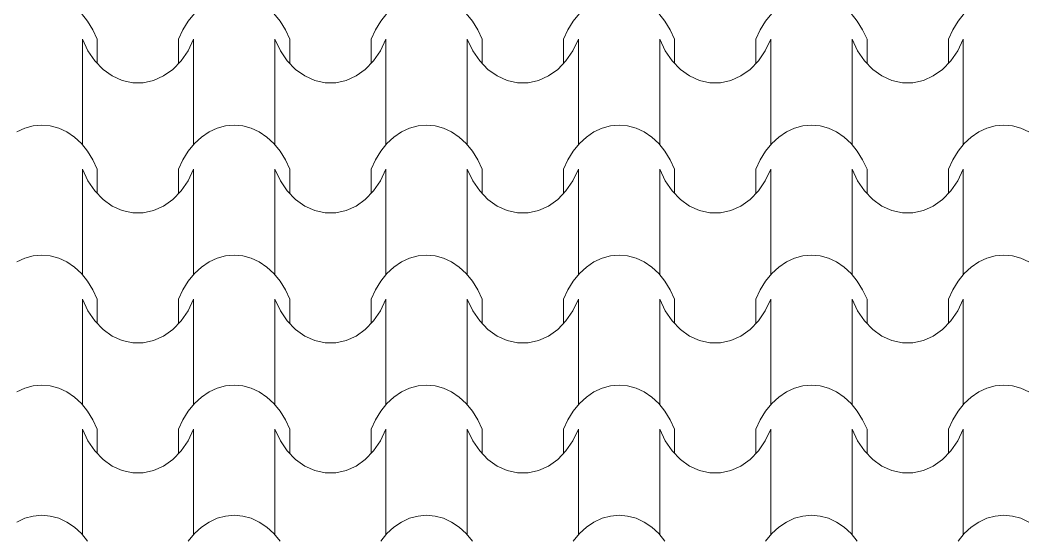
# Model space of a CAD drawing. Header units: millimetres. Extents: x 42452 to 2852333, y -419346 to 834876.
# Drawn here: x 2636714 to 2640242, y 649887 to 651705 of the extents above; entities that cross this region are included whole.
import ezdxf

# ---------------------------------------------------------------- set-up
doc = ezdxf.new("R2010")
doc.units = ezdxf.units.MM
doc.layers.add('M-2 keramitin shtrixi_Ном._пера__21_Pen_No__1', color=7, linetype='Continuous', lineweight=15)
doc.layers.add('memar', color=7, linetype='Continuous', lineweight=25)

# ---------------------------------------------------------------- blocks, each defined once
blk = doc.blocks.new('*X17')
at = {"layer": 'M-2 keramitin shtrixi_Ном._пера__21_Pen_No__1', "color": 7, "linetype": 'Continuous', "lineweight": 15}
for p, q in [((-249409.8, -1358982.3), (-249388, -1359009)), ((-249034.4, -1359009), (-249012.6, -1358982.3)), ((-248734.3, -1358982.3), (-248712.4, -1359009)), ((-248358.9, -1359009), (-248337, -1358982.3)), ((-248058.7, -1358982.3), (-248036.9, -1359009)), ((-247683.3, -1359009), (-247661.5, -1358982.3)), ((-247383.1, -1358982.3), (-247361.3, -1359009)), ((-247007.7, -1359009), (-246985.9, -1358982.3)), ((-246707.6, -1358982.3), (-246685.8, -1359009)), ((-246332.2, -1359009), (-246310.4, -1358982.3)), ((-249388, -1359009), (-249369.3, -1359039.2)), ((-249053.2, -1359039.2), (-249034.4, -1359009)), ((-248712.4, -1359009), (-248693.7, -1359039.2)), ((-248377.6, -1359039.2), (-248358.9, -1359009)), ((-248036.9, -1359009), (-248018.1, -1359039.2)), ((-247702, -1359039.2), (-247683.3, -1359009)), ((-247361.3, -1359009), (-247342.6, -1359039.2)), ((-247026.5, -1359039.2), (-247007.7, -1359009)), ((-246685.8, -1359009), (-246667, -1359039.2)), ((-246350.9, -1359039.2), (-246332.2, -1359009)), ((-249369.3, -1359039.2), (-249354, -1359072.4)), ((-249068.4, -1359072.4), (-249053.2, -1359039.2)), ((-248693.7, -1359039.2), (-248678.4, -1359072.4)), ((-248392.9, -1359072.4), (-248377.6, -1359039.2)), ((-248018.1, -1359039.2), (-248002.8, -1359072.4)), ((-247717.3, -1359072.4), (-247702, -1359039.2)), ((-247342.6, -1359039.2), (-247327.3, -1359072.4)), ((-247041.8, -1359072.4), (-247026.5, -1359039.2)), ((-246667, -1359039.2), (-246651.7, -1359072.4)), ((-246366.2, -1359072.4), (-246350.9, -1359039.2)), ((-249406.2, -1359257.5), (-249406.2, -1359072.4)), ((-249386.9, -1359113), (-249406.2, -1359072.4)), ((-249354, -1359157.5), (-249354, -1359072.4)), ((-249068.4, -1359157.5), (-249068.4, -1359072.4)), ((-249016.2, -1359072.4), (-249035.5, -1359113)), ((-249016.2, -1359257.5), (-249016.2, -1359072.4)), ((-248730.7, -1359257.5), (-248730.7, -1359072.4)), ((-248711.3, -1359113), (-248730.7, -1359072.4)), ((-248678.4, -1359157.5), (-248678.4, -1359072.4)), ((-248392.9, -1359157.5), (-248392.9, -1359072.4)), ((-248340.6, -1359072.4), (-248359.9, -1359113)), ((-248340.6, -1359257.5), (-248340.6, -1359072.4)), ((-248055.1, -1359257.5), (-248055.1, -1359072.4)), ((-248035.8, -1359113), (-248055.1, -1359072.4)), ((-248002.8, -1359157.5), (-248002.8, -1359072.4)), ((-247717.3, -1359157.5), (-247717.3, -1359072.4)), ((-247665.1, -1359072.4), (-247684.4, -1359113)), ((-247665.1, -1359257.5), (-247665.1, -1359072.4)), ((-247379.5, -1359257.5), (-247379.5, -1359072.4)), ((-247360.2, -1359113), (-247379.5, -1359072.4)), ((-247327.3, -1359157.5), (-247327.3, -1359072.4)), ((-247041.8, -1359157.5), (-247041.8, -1359072.4)), ((-246989.5, -1359072.4), (-247008.8, -1359113)), ((-246989.5, -1359257.5), (-246989.5, -1359072.4)), ((-246704, -1359257.5), (-246704, -1359072.4)), ((-246684.7, -1359113), (-246704, -1359072.4)), ((-246651.7, -1359157.5), (-246651.7, -1359072.4)), ((-246366.2, -1359157.5), (-246366.2, -1359072.4)), ((-246313.9, -1359072.4), (-246333.3, -1359113)), ((-246313.9, -1359257.5), (-246313.9, -1359072.4)), ((-249362.5, -1359148.7), (-249386.9, -1359113)), ((-249035.5, -1359113), (-249059.9, -1359148.7)), ((-248686.9, -1359148.7), (-248711.3, -1359113)), ((-248359.9, -1359113), (-248384.4, -1359148.7)), ((-248011.4, -1359148.7), (-248035.8, -1359113)), ((-247684.4, -1359113), (-247708.8, -1359148.7)), ((-247335.8, -1359148.7), (-247360.2, -1359113)), ((-247008.8, -1359113), (-247033.2, -1359148.7)), ((-246660.2, -1359148.7), (-246684.7, -1359113)), ((-246333.3, -1359113), (-246357.7, -1359148.7)), ((-249333.7, -1359178.6), (-249362.5, -1359148.7)), ((-249059.9, -1359148.7), (-249088.7, -1359178.6)), ((-248658.1, -1359178.6), (-248686.9, -1359148.7)), ((-248384.4, -1359148.7), (-248413.2, -1359178.6)), ((-247982.6, -1359178.6), (-248011.4, -1359148.7)), ((-247708.8, -1359148.7), (-247737.6, -1359178.6)), ((-247307, -1359178.6), (-247335.8, -1359148.7)), ((-247033.2, -1359148.7), (-247062.1, -1359178.6)), ((-246631.4, -1359178.6), (-246660.2, -1359148.7)), ((-246357.7, -1359148.7), (-246386.5, -1359178.6)), ((-249301.3, -1359201.8), (-249333.7, -1359178.6)), ((-249266.3, -1359217.7), (-249301.3, -1359201.8)), ((-249121.1, -1359201.8), (-249156.1, -1359217.7)), ((-249088.7, -1359178.6), (-249121.1, -1359201.8)), ((-248625.8, -1359201.8), (-248658.1, -1359178.6)), ((-248590.8, -1359217.7), (-248625.8, -1359201.8)), ((-248445.5, -1359201.8), (-248480.5, -1359217.7)), ((-248413.2, -1359178.6), (-248445.5, -1359201.8)), ((-247950.2, -1359201.8), (-247982.6, -1359178.6)), ((-247915.2, -1359217.7), (-247950.2, -1359201.8)), ((-247770, -1359201.8), (-247804.9, -1359217.7)), ((-247737.6, -1359178.6), (-247770, -1359201.8)), ((-247274.6, -1359201.8), (-247307, -1359178.6)), ((-247239.7, -1359217.7), (-247274.6, -1359201.8)), ((-247094.4, -1359201.8), (-247129.4, -1359217.7)), ((-247062.1, -1359178.6), (-247094.4, -1359201.8)), ((-246599.1, -1359201.8), (-246631.4, -1359178.6)), ((-246564.1, -1359217.7), (-246599.1, -1359201.8)), ((-246418.9, -1359201.8), (-246453.8, -1359217.7)), ((-246386.5, -1359178.6), (-246418.9, -1359201.8)), ((-249229.8, -1359225.7), (-249266.3, -1359217.7)), ((-249211.2, -1359225.7), (-249229.8, -1359225.7)), ((-249192.6, -1359225.7), (-249211.2, -1359225.7)), ((-249156.1, -1359217.7), (-249192.6, -1359225.7)), ((-248554.2, -1359225.7), (-248590.8, -1359217.7)), ((-248535.6, -1359225.7), (-248554.2, -1359225.7)), ((-248517.1, -1359225.7), (-248535.6, -1359225.7)), ((-248480.5, -1359217.7), (-248517.1, -1359225.7)), ((-247878.6, -1359225.7), (-247915.2, -1359217.7)), ((-247860.1, -1359225.7), (-247878.6, -1359225.7)), ((-247841.5, -1359225.7), (-247860.1, -1359225.7)), ((-247804.9, -1359217.7), (-247841.5, -1359225.7)), ((-247203.1, -1359225.7), (-247239.7, -1359217.7)), ((-247184.5, -1359225.7), (-247203.1, -1359225.7)), ((-247166, -1359225.7), (-247184.5, -1359225.7)), ((-247129.4, -1359217.7), (-247166, -1359225.7)), ((-246527.5, -1359225.7), (-246564.1, -1359217.7)), ((-246509, -1359225.7), (-246527.5, -1359225.7)), ((-246490.4, -1359225.7), (-246509, -1359225.7)), ((-246453.8, -1359217.7), (-246490.4, -1359225.7)), ((-249406.2, -1359442.6), (-249406.2, -1359257.5)), ((-249016.2, -1359442.6), (-249016.2, -1359257.5)), ((-248730.7, -1359442.6), (-248730.7, -1359257.5)), ((-248340.6, -1359442.6), (-248340.6, -1359257.5)), ((-248055.1, -1359442.6), (-248055.1, -1359257.5)), ((-247665.1, -1359442.6), (-247665.1, -1359257.5)), ((-247379.5, -1359442.6), (-247379.5, -1359257.5)), ((-246989.5, -1359442.6), (-246989.5, -1359257.5)), ((-246704, -1359442.6), (-246704, -1359257.5)), ((-246313.9, -1359442.6), (-246313.9, -1359257.5)), ((-249608.6, -1359385.1), (-249579.1, -1359377.1)), ((-249579.1, -1359377.1), (-249549, -1359374.5)), ((-249549, -1359374.5), (-249518.9, -1359377.1)), ((-249518.9, -1359377.1), (-249489.4, -1359385.1)), ((-248933, -1359385.1), (-248903.5, -1359377.1)), ((-248903.5, -1359377.1), (-248873.4, -1359374.5)), ((-248873.4, -1359374.5), (-248843.3, -1359377.1)), ((-248843.3, -1359377.1), (-248813.8, -1359385.1)), ((-248257.5, -1359385.1), (-248228, -1359377.1)), ((-248228, -1359377.1), (-248197.9, -1359374.5)), ((-248197.9, -1359374.5), (-248167.8, -1359377.1)), ((-248167.8, -1359377.1), (-248138.2, -1359385.1)), ((-247581.9, -1359385.1), (-247552.4, -1359377.1)), ((-247552.4, -1359377.1), (-247522.3, -1359374.5)), ((-247522.3, -1359374.5), (-247492.2, -1359377.1)), ((-247492.2, -1359377.1), (-247462.7, -1359385.1)), ((-246906.4, -1359385.1), (-246876.8, -1359377.1)), ((-246876.8, -1359377.1), (-246846.7, -1359374.5)), ((-246846.7, -1359374.5), (-246816.6, -1359377.1)), ((-246816.6, -1359377.1), (-246787.1, -1359385.1)), ((-246230.8, -1359385.1), (-246201.3, -1359377.1)), ((-246201.3, -1359377.1), (-246171.2, -1359374.5)), ((-246171.2, -1359374.5), (-246141.1, -1359377.1)), ((-246141.1, -1359377.1), (-246111.6, -1359385.1)), ((-249637, -1359398.2), (-249608.6, -1359385.1)), ((-249489.4, -1359385.1), (-249461, -1359398.2)), ((-249461, -1359398.2), (-249434.3, -1359416.2)), ((-248988.1, -1359416.2), (-248961.4, -1359398.2)), ((-248961.4, -1359398.2), (-248933, -1359385.1)), ((-248813.8, -1359385.1), (-248785.4, -1359398.2)), ((-248785.4, -1359398.2), (-248758.7, -1359416.2)), ((-248312.5, -1359416.2), (-248285.9, -1359398.2)), ((-248285.9, -1359398.2), (-248257.5, -1359385.1)), ((-248138.2, -1359385.1), (-248109.9, -1359398.2)), ((-248109.9, -1359398.2), (-248083.2, -1359416.2)), ((-247637, -1359416.2), (-247610.3, -1359398.2)), ((-247610.3, -1359398.2), (-247581.9, -1359385.1)), ((-247462.7, -1359385.1), (-247434.3, -1359398.2)), ((-247434.3, -1359398.2), (-247407.6, -1359416.2)), ((-246961.4, -1359416.2), (-246934.7, -1359398.2)), ((-246934.7, -1359398.2), (-246906.4, -1359385.1)), ((-246787.1, -1359385.1), (-246758.8, -1359398.2)), ((-246758.8, -1359398.2), (-246732.1, -1359416.2)), ((-246285.9, -1359416.2), (-246259.2, -1359398.2)), ((-246259.2, -1359398.2), (-246230.8, -1359385.1)), ((-246111.6, -1359385.1), (-246083.2, -1359398.2)), ((-249434.3, -1359416.2), (-249409.8, -1359438.7)), ((-249409.8, -1359438.7), (-249388, -1359465.3)), ((-249034.4, -1359465.3), (-249012.6, -1359438.7)), ((-249012.6, -1359438.7), (-248988.1, -1359416.2)), ((-248758.7, -1359416.2), (-248734.3, -1359438.7)), ((-248734.3, -1359438.7), (-248712.4, -1359465.3)), ((-248358.9, -1359465.3), (-248337, -1359438.7)), ((-248337, -1359438.7), (-248312.5, -1359416.2)), ((-248083.2, -1359416.2), (-248058.7, -1359438.7)), ((-248058.7, -1359438.7), (-248036.9, -1359465.3)), ((-247683.3, -1359465.3), (-247661.5, -1359438.7)), ((-247661.5, -1359438.7), (-247637, -1359416.2)), ((-247407.6, -1359416.2), (-247383.1, -1359438.7)), ((-247383.1, -1359438.7), (-247361.3, -1359465.3)), ((-247007.7, -1359465.3), (-246985.9, -1359438.7)), ((-246985.9, -1359438.7), (-246961.4, -1359416.2)), ((-246732.1, -1359416.2), (-246707.6, -1359438.7)), ((-246707.6, -1359438.7), (-246685.8, -1359465.3)), ((-246332.2, -1359465.3), (-246310.4, -1359438.7)), ((-246310.4, -1359438.7), (-246285.9, -1359416.2)), ((-249388, -1359465.3), (-249369.3, -1359495.5)), ((-249053.2, -1359495.5), (-249034.4, -1359465.3)), ((-248712.4, -1359465.3), (-248693.7, -1359495.5)), ((-248377.6, -1359495.5), (-248358.9, -1359465.3)), ((-248036.9, -1359465.3), (-248018.1, -1359495.5)), ((-247702, -1359495.5), (-247683.3, -1359465.3)), ((-247361.3, -1359465.3), (-247342.6, -1359495.5)), ((-247026.5, -1359495.5), (-247007.7, -1359465.3)), ((-246685.8, -1359465.3), (-246667, -1359495.5)), ((-246350.9, -1359495.5), (-246332.2, -1359465.3)), ((-249369.3, -1359495.5), (-249354, -1359528.8)), ((-249068.4, -1359528.8), (-249053.2, -1359495.5)), ((-248693.7, -1359495.5), (-248678.4, -1359528.8)), ((-248392.9, -1359528.8), (-248377.6, -1359495.5)), ((-248018.1, -1359495.5), (-248002.8, -1359528.8)), ((-247717.3, -1359528.8), (-247702, -1359495.5)), ((-247342.6, -1359495.5), (-247327.3, -1359528.8)), ((-247041.8, -1359528.8), (-247026.5, -1359495.5)), ((-246667, -1359495.5), (-246651.7, -1359528.8)), ((-246366.2, -1359528.8), (-246350.9, -1359495.5)), ((-249406.2, -1359713.9), (-249406.2, -1359528.8)), ((-249386.9, -1359569.3), (-249406.2, -1359528.8)), ((-249354, -1359613.9), (-249354, -1359528.8)), ((-249068.4, -1359613.9), (-249068.4, -1359528.8)), ((-249016.2, -1359528.8), (-249035.5, -1359569.3)), ((-249016.2, -1359713.9), (-249016.2, -1359528.8)), ((-248730.7, -1359713.9), (-248730.7, -1359528.8)), ((-248711.3, -1359569.3), (-248730.7, -1359528.8)), ((-248678.4, -1359613.9), (-248678.4, -1359528.8)), ((-248392.9, -1359613.9), (-248392.9, -1359528.8)), ((-248340.6, -1359528.8), (-248359.9, -1359569.3)), ((-248340.6, -1359713.9), (-248340.6, -1359528.8)), ((-248055.1, -1359713.9), (-248055.1, -1359528.8)), ((-248035.8, -1359569.3), (-248055.1, -1359528.8)), ((-248002.8, -1359613.9), (-248002.8, -1359528.8)), ((-247717.3, -1359613.9), (-247717.3, -1359528.8)), ((-247665.1, -1359528.8), (-247684.4, -1359569.3)), ((-247665.1, -1359713.9), (-247665.1, -1359528.8)), ((-247379.5, -1359713.9), (-247379.5, -1359528.8)), ((-247360.2, -1359569.3), (-247379.5, -1359528.8)), ((-247327.3, -1359613.9), (-247327.3, -1359528.8)), ((-247041.8, -1359613.9), (-247041.8, -1359528.8)), ((-246989.5, -1359528.8), (-247008.8, -1359569.3)), ((-246989.5, -1359713.9), (-246989.5, -1359528.8)), ((-246704, -1359713.9), (-246704, -1359528.8)), ((-246684.7, -1359569.3), (-246704, -1359528.8)), ((-246651.7, -1359613.9), (-246651.7, -1359528.8)), ((-246366.2, -1359613.9), (-246366.2, -1359528.8)), ((-246313.9, -1359528.8), (-246333.3, -1359569.3)), ((-246313.9, -1359713.9), (-246313.9, -1359528.8)), ((-249362.5, -1359605), (-249386.9, -1359569.3)), ((-249035.5, -1359569.3), (-249059.9, -1359605)), ((-248686.9, -1359605), (-248711.3, -1359569.3)), ((-248359.9, -1359569.3), (-248384.4, -1359605)), ((-248011.4, -1359605), (-248035.8, -1359569.3)), ((-247684.4, -1359569.3), (-247708.8, -1359605)), ((-247335.8, -1359605), (-247360.2, -1359569.3)), ((-247008.8, -1359569.3), (-247033.2, -1359605)), ((-246660.2, -1359605), (-246684.7, -1359569.3)), ((-246333.3, -1359569.3), (-246357.7, -1359605)), ((-249333.7, -1359634.9), (-249362.5, -1359605)), ((-249059.9, -1359605), (-249088.7, -1359634.9)), ((-248658.1, -1359634.9), (-248686.9, -1359605)), ((-248384.4, -1359605), (-248413.2, -1359634.9)), ((-247982.6, -1359634.9), (-248011.4, -1359605)), ((-247708.8, -1359605), (-247737.6, -1359634.9)), ((-247307, -1359634.9), (-247335.8, -1359605)), ((-247033.2, -1359605), (-247062.1, -1359634.9)), ((-246631.4, -1359634.9), (-246660.2, -1359605)), ((-246357.7, -1359605), (-246386.5, -1359634.9)), ((-249301.3, -1359658.2), (-249333.7, -1359634.9)), ((-249266.3, -1359674), (-249301.3, -1359658.2)), ((-249121.1, -1359658.2), (-249156.1, -1359674)), ((-249088.7, -1359634.9), (-249121.1, -1359658.2)), ((-248625.8, -1359658.2), (-248658.1, -1359634.9)), ((-248590.8, -1359674), (-248625.8, -1359658.2)), ((-248445.5, -1359658.2), (-248480.5, -1359674)), ((-248413.2, -1359634.9), (-248445.5, -1359658.2)), ((-247950.2, -1359658.2), (-247982.6, -1359634.9)), ((-247915.2, -1359674), (-247950.2, -1359658.2)), ((-247770, -1359658.2), (-247804.9, -1359674)), ((-247737.6, -1359634.9), (-247770, -1359658.2)), ((-247274.6, -1359658.2), (-247307, -1359634.9)), ((-247239.7, -1359674), (-247274.6, -1359658.2)), ((-247094.4, -1359658.2), (-247129.4, -1359674)), ((-247062.1, -1359634.9), (-247094.4, -1359658.2)), ((-246599.1, -1359658.2), (-246631.4, -1359634.9)), ((-246564.1, -1359674), (-246599.1, -1359658.2)), ((-246418.9, -1359658.2), (-246453.8, -1359674)), ((-246386.5, -1359634.9), (-246418.9, -1359658.2)), ((-249229.8, -1359682.1), (-249266.3, -1359674)), ((-249211.2, -1359682.1), (-249229.8, -1359682.1)), ((-249192.6, -1359682.1), (-249211.2, -1359682.1)), ((-249156.1, -1359674), (-249192.6, -1359682.1)), ((-248554.2, -1359682.1), (-248590.8, -1359674)), ((-248535.6, -1359682.1), (-248554.2, -1359682.1)), ((-248517.1, -1359682.1), (-248535.6, -1359682.1)), ((-248480.5, -1359674), (-248517.1, -1359682.1)), ((-247878.6, -1359682.1), (-247915.2, -1359674)), ((-247860.1, -1359682.1), (-247878.6, -1359682.1)), ((-247841.5, -1359682.1), (-247860.1, -1359682.1)), ((-247804.9, -1359674), (-247841.5, -1359682.1)), ((-247203.1, -1359682.1), (-247239.7, -1359674)), ((-247184.5, -1359682.1), (-247203.1, -1359682.1)), ((-247166, -1359682.1), (-247184.5, -1359682.1)), ((-247129.4, -1359674), (-247166, -1359682.1)), ((-246527.5, -1359682.1), (-246564.1, -1359674)), ((-246509, -1359682.1), (-246527.5, -1359682.1)), ((-246490.4, -1359682.1), (-246509, -1359682.1)), ((-246453.8, -1359674), (-246490.4, -1359682.1)), ((-249406.2, -1359898.9), (-249406.2, -1359713.9)), ((-249016.2, -1359898.9), (-249016.2, -1359713.9)), ((-248730.7, -1359898.9), (-248730.7, -1359713.9)), ((-248340.6, -1359898.9), (-248340.6, -1359713.9)), ((-248055.1, -1359898.9), (-248055.1, -1359713.9)), ((-247665.1, -1359898.9), (-247665.1, -1359713.9)), ((-247379.5, -1359898.9), (-247379.5, -1359713.9)), ((-246989.5, -1359898.9), (-246989.5, -1359713.9)), ((-246704, -1359898.9), (-246704, -1359713.9)), ((-246313.9, -1359898.9), (-246313.9, -1359713.9)), ((-249608.6, -1359841.4), (-249579.1, -1359833.5)), ((-249579.1, -1359833.5), (-249549, -1359830.8)), ((-249549, -1359830.8), (-249518.9, -1359833.5)), ((-249518.9, -1359833.5), (-249489.4, -1359841.4)), ((-248933, -1359841.4), (-248903.5, -1359833.5)), ((-248903.5, -1359833.5), (-248873.4, -1359830.8)), ((-248873.4, -1359830.8), (-248843.3, -1359833.5)), ((-248843.3, -1359833.5), (-248813.8, -1359841.4)), ((-248257.5, -1359841.4), (-248228, -1359833.5)), ((-248228, -1359833.5), (-248197.9, -1359830.8)), ((-248197.9, -1359830.8), (-248167.8, -1359833.5)), ((-248167.8, -1359833.5), (-248138.2, -1359841.4)), ((-247581.9, -1359841.4), (-247552.4, -1359833.5)), ((-247552.4, -1359833.5), (-247522.3, -1359830.8)), ((-247522.3, -1359830.8), (-247492.2, -1359833.5)), ((-247492.2, -1359833.5), (-247462.7, -1359841.4)), ((-246906.4, -1359841.4), (-246876.8, -1359833.5)), ((-246876.8, -1359833.5), (-246846.7, -1359830.8)), ((-246846.7, -1359830.8), (-246816.6, -1359833.5)), ((-246816.6, -1359833.5), (-246787.1, -1359841.4)), ((-246230.8, -1359841.4), (-246201.3, -1359833.5)), ((-246201.3, -1359833.5), (-246171.2, -1359830.8)), ((-246171.2, -1359830.8), (-246141.1, -1359833.5)), ((-246141.1, -1359833.5), (-246111.6, -1359841.4)), ((-249637, -1359854.5), (-249608.6, -1359841.4)), ((-249489.4, -1359841.4), (-249461, -1359854.5)), ((-249461, -1359854.5), (-249434.3, -1359872.5)), ((-249434.3, -1359872.5), (-249409.8, -1359895)), ((-249012.6, -1359895), (-248988.1, -1359872.5)), ((-248988.1, -1359872.5), (-248961.4, -1359854.5)), ((-248961.4, -1359854.5), (-248933, -1359841.4)), ((-248813.8, -1359841.4), (-248785.4, -1359854.5)), ((-248785.4, -1359854.5), (-248758.7, -1359872.5)), ((-248758.7, -1359872.5), (-248734.3, -1359895)), ((-248337, -1359895), (-248312.5, -1359872.5)), ((-248312.5, -1359872.5), (-248285.9, -1359854.5)), ((-248285.9, -1359854.5), (-248257.5, -1359841.4)), ((-248138.2, -1359841.4), (-248109.9, -1359854.5)), ((-248109.9, -1359854.5), (-248083.2, -1359872.5)), ((-248083.2, -1359872.5), (-248058.7, -1359895)), ((-247661.5, -1359895), (-247637, -1359872.5)), ((-247637, -1359872.5), (-247610.3, -1359854.5)), ((-247610.3, -1359854.5), (-247581.9, -1359841.4)), ((-247462.7, -1359841.4), (-247434.3, -1359854.5)), ((-247434.3, -1359854.5), (-247407.6, -1359872.5)), ((-247407.6, -1359872.5), (-247383.1, -1359895)), ((-246985.9, -1359895), (-246961.4, -1359872.5)), ((-246961.4, -1359872.5), (-246934.7, -1359854.5)), ((-246934.7, -1359854.5), (-246906.4, -1359841.4)), ((-246787.1, -1359841.4), (-246758.8, -1359854.5)), ((-246758.8, -1359854.5), (-246732.1, -1359872.5)), ((-246732.1, -1359872.5), (-246707.6, -1359895)), ((-246310.4, -1359895), (-246285.9, -1359872.5)), ((-246285.9, -1359872.5), (-246259.2, -1359854.5)), ((-246259.2, -1359854.5), (-246230.8, -1359841.4)), ((-246111.6, -1359841.4), (-246083.2, -1359854.5)), ((-249409.8, -1359895), (-249388, -1359921.7)), ((-249034.4, -1359921.7), (-249012.6, -1359895)), ((-248734.3, -1359895), (-248712.4, -1359921.7)), ((-248358.9, -1359921.7), (-248337, -1359895)), ((-248058.7, -1359895), (-248036.9, -1359921.7)), ((-247683.3, -1359921.7), (-247661.5, -1359895)), ((-247383.1, -1359895), (-247361.3, -1359921.7)), ((-247007.7, -1359921.7), (-246985.9, -1359895)), ((-246707.6, -1359895), (-246685.8, -1359921.7)), ((-246332.2, -1359921.7), (-246310.4, -1359895)), ((-249388, -1359921.7), (-249369.3, -1359951.9)), ((-249053.2, -1359951.9), (-249034.4, -1359921.7)), ((-248712.4, -1359921.7), (-248693.7, -1359951.9)), ((-248377.6, -1359951.9), (-248358.9, -1359921.7)), ((-248036.9, -1359921.7), (-248018.1, -1359951.9)), ((-247702, -1359951.9), (-247683.3, -1359921.7)), ((-247361.3, -1359921.7), (-247342.6, -1359951.9)), ((-247026.5, -1359951.9), (-247007.7, -1359921.7)), ((-246685.8, -1359921.7), (-246667, -1359951.9)), ((-246350.9, -1359951.9), (-246332.2, -1359921.7)), ((-249369.3, -1359951.9), (-249354, -1359985.1)), ((-249068.4, -1359985.1), (-249053.2, -1359951.9)), ((-248693.7, -1359951.9), (-248678.4, -1359985.1)), ((-248392.9, -1359985.1), (-248377.6, -1359951.9)), ((-248018.1, -1359951.9), (-248002.8, -1359985.1)), ((-247717.3, -1359985.1), (-247702, -1359951.9)), ((-247342.6, -1359951.9), (-247327.3, -1359985.1)), ((-247041.8, -1359985.1), (-247026.5, -1359951.9)), ((-246667, -1359951.9), (-246651.7, -1359985.1)), ((-246366.2, -1359985.1), (-246350.9, -1359951.9)), ((-249406.2, -1360170.2), (-249406.2, -1359985.1)), ((-249386.9, -1360025.6), (-249406.2, -1359985.1)), ((-249354, -1360070.2), (-249354, -1359985.1)), ((-249068.4, -1360070.2), (-249068.4, -1359985.1)), ((-249016.2, -1359985.1), (-249035.5, -1360025.6)), ((-249016.2, -1360170.2), (-249016.2, -1359985.1)), ((-248730.7, -1360170.2), (-248730.7, -1359985.1)), ((-248711.3, -1360025.6), (-248730.7, -1359985.1)), ((-248678.4, -1360070.2), (-248678.4, -1359985.1)), ((-248392.9, -1360070.2), (-248392.9, -1359985.1)), ((-248340.6, -1359985.1), (-248359.9, -1360025.6)), ((-248340.6, -1360170.2), (-248340.6, -1359985.1)), ((-248055.1, -1360170.2), (-248055.1, -1359985.1)), ((-248035.8, -1360025.6), (-248055.1, -1359985.1)), ((-248002.8, -1360070.2), (-248002.8, -1359985.1)), ((-247717.3, -1360070.2), (-247717.3, -1359985.1)), ((-247665.1, -1359985.1), (-247684.4, -1360025.6)), ((-247665.1, -1360170.2), (-247665.1, -1359985.1)), ((-247379.5, -1360170.2), (-247379.5, -1359985.1)), ((-247360.2, -1360025.6), (-247379.5, -1359985.1)), ((-247327.3, -1360070.2), (-247327.3, -1359985.1)), ((-247041.8, -1360070.2), (-247041.8, -1359985.1)), ((-246989.5, -1359985.1), (-247008.8, -1360025.6)), ((-246989.5, -1360170.2), (-246989.5, -1359985.1)), ((-246704, -1360170.2), (-246704, -1359985.1)), ((-246684.7, -1360025.6), (-246704, -1359985.1)), ((-246651.7, -1360070.2), (-246651.7, -1359985.1)), ((-246366.2, -1360070.2), (-246366.2, -1359985.1)), ((-246313.9, -1359985.1), (-246333.3, -1360025.6)), ((-246313.9, -1360170.2), (-246313.9, -1359985.1)), ((-249362.5, -1360061.4), (-249386.9, -1360025.6)), ((-249035.5, -1360025.6), (-249059.9, -1360061.4)), ((-248686.9, -1360061.4), (-248711.3, -1360025.6)), ((-248359.9, -1360025.6), (-248384.4, -1360061.4)), ((-248011.4, -1360061.4), (-248035.8, -1360025.6)), ((-247684.4, -1360025.6), (-247708.8, -1360061.4)), ((-247335.8, -1360061.4), (-247360.2, -1360025.6)), ((-247008.8, -1360025.6), (-247033.2, -1360061.4)), ((-246660.2, -1360061.4), (-246684.7, -1360025.6)), ((-246333.3, -1360025.6), (-246357.7, -1360061.4)), ((-249333.7, -1360091.3), (-249362.5, -1360061.4)), ((-249059.9, -1360061.4), (-249088.7, -1360091.3)), ((-248658.1, -1360091.3), (-248686.9, -1360061.4)), ((-248384.4, -1360061.4), (-248413.2, -1360091.3)), ((-247982.6, -1360091.3), (-248011.4, -1360061.4)), ((-247708.8, -1360061.4), (-247737.6, -1360091.3)), ((-247307, -1360091.3), (-247335.8, -1360061.4)), ((-247033.2, -1360061.4), (-247062.1, -1360091.3)), ((-246631.4, -1360091.3), (-246660.2, -1360061.4)), ((-246357.7, -1360061.4), (-246386.5, -1360091.3)), ((-249301.3, -1360114.5), (-249333.7, -1360091.3)), ((-249266.3, -1360130.4), (-249301.3, -1360114.5)), ((-249121.1, -1360114.5), (-249156.1, -1360130.4)), ((-249088.7, -1360091.3), (-249121.1, -1360114.5)), ((-248625.8, -1360114.5), (-248658.1, -1360091.3)), ((-248590.8, -1360130.4), (-248625.8, -1360114.5)), ((-248445.5, -1360114.5), (-248480.5, -1360130.4)), ((-248413.2, -1360091.3), (-248445.5, -1360114.5)), ((-247950.2, -1360114.5), (-247982.6, -1360091.3)), ((-247915.2, -1360130.4), (-247950.2, -1360114.5)), ((-247770, -1360114.5), (-247804.9, -1360130.4)), ((-247737.6, -1360091.3), (-247770, -1360114.5)), ((-247274.6, -1360114.5), (-247307, -1360091.3)), ((-247239.7, -1360130.4), (-247274.6, -1360114.5)), ((-247094.4, -1360114.5), (-247129.4, -1360130.4)), ((-247062.1, -1360091.3), (-247094.4, -1360114.5)), ((-246599.1, -1360114.5), (-246631.4, -1360091.3)), ((-246564.1, -1360130.4), (-246599.1, -1360114.5)), ((-246418.9, -1360114.5), (-246453.8, -1360130.4)), ((-246386.5, -1360091.3), (-246418.9, -1360114.5)), ((-249229.8, -1360138.4), (-249266.3, -1360130.4)), ((-249211.2, -1360138.4), (-249229.8, -1360138.4)), ((-249192.6, -1360138.4), (-249211.2, -1360138.4)), ((-249156.1, -1360130.4), (-249192.6, -1360138.4)), ((-248554.2, -1360138.4), (-248590.8, -1360130.4)), ((-248535.6, -1360138.4), (-248554.2, -1360138.4)), ((-248517.1, -1360138.4), (-248535.6, -1360138.4)), ((-248480.5, -1360130.4), (-248517.1, -1360138.4)), ((-247878.6, -1360138.4), (-247915.2, -1360130.4)), ((-247860.1, -1360138.4), (-247878.6, -1360138.4)), ((-247841.5, -1360138.4), (-247860.1, -1360138.4)), ((-247804.9, -1360130.4), (-247841.5, -1360138.4)), ((-247203.1, -1360138.4), (-247239.7, -1360130.4)), ((-247184.5, -1360138.4), (-247203.1, -1360138.4)), ((-247166, -1360138.4), (-247184.5, -1360138.4)), ((-247129.4, -1360130.4), (-247166, -1360138.4)), ((-246527.5, -1360138.4), (-246564.1, -1360130.4)), ((-246509, -1360138.4), (-246527.5, -1360138.4)), ((-246490.4, -1360138.4), (-246509, -1360138.4)), ((-246453.8, -1360130.4), (-246490.4, -1360138.4)), ((-249406.2, -1360355.3), (-249406.2, -1360170.2)), ((-249016.2, -1360355.3), (-249016.2, -1360170.2)), ((-248730.7, -1360355.3), (-248730.7, -1360170.2)), ((-248340.6, -1360355.3), (-248340.6, -1360170.2)), ((-248055.1, -1360355.3), (-248055.1, -1360170.2)), ((-247665.1, -1360355.3), (-247665.1, -1360170.2)), ((-247379.5, -1360355.3), (-247379.5, -1360170.2)), ((-246989.5, -1360355.3), (-246989.5, -1360170.2)), ((-246704, -1360355.3), (-246704, -1360170.2)), ((-246313.9, -1360355.3), (-246313.9, -1360170.2)), ((-249608.6, -1360297.8), (-249579.1, -1360289.8)), ((-249579.1, -1360289.8), (-249549, -1360287.2)), ((-249549, -1360287.2), (-249518.9, -1360289.8)), ((-249518.9, -1360289.8), (-249489.4, -1360297.8)), ((-248933, -1360297.8), (-248903.5, -1360289.8)), ((-248903.5, -1360289.8), (-248873.4, -1360287.2)), ((-248873.4, -1360287.2), (-248843.3, -1360289.8)), ((-248843.3, -1360289.8), (-248813.8, -1360297.8)), ((-248257.5, -1360297.8), (-248228, -1360289.8)), ((-248228, -1360289.8), (-248197.9, -1360287.2)), ((-248197.9, -1360287.2), (-248167.8, -1360289.8)), ((-248167.8, -1360289.8), (-248138.2, -1360297.8)), ((-247581.9, -1360297.8), (-247552.4, -1360289.8)), ((-247552.4, -1360289.8), (-247522.3, -1360287.2)), ((-247522.3, -1360287.2), (-247492.2, -1360289.8)), ((-247492.2, -1360289.8), (-247462.7, -1360297.8)), ((-246906.4, -1360297.8), (-246876.8, -1360289.8)), ((-246876.8, -1360289.8), (-246846.7, -1360287.2)), ((-246846.7, -1360287.2), (-246816.6, -1360289.8)), ((-246816.6, -1360289.8), (-246787.1, -1360297.8)), ((-246230.8, -1360297.8), (-246201.3, -1360289.8)), ((-246201.3, -1360289.8), (-246171.2, -1360287.2)), ((-246171.2, -1360287.2), (-246141.1, -1360289.8)), ((-246141.1, -1360289.8), (-246111.6, -1360297.8)), ((-249637, -1360310.9), (-249608.6, -1360297.8)), ((-249489.4, -1360297.8), (-249461, -1360310.9)), ((-249461, -1360310.9), (-249434.3, -1360328.9)), ((-249434.3, -1360328.9), (-249409.8, -1360351.4)), ((-249012.6, -1360351.4), (-248988.1, -1360328.9)), ((-248988.1, -1360328.9), (-248961.4, -1360310.9)), ((-248961.4, -1360310.9), (-248933, -1360297.8)), ((-248813.8, -1360297.8), (-248785.4, -1360310.9)), ((-248785.4, -1360310.9), (-248758.7, -1360328.9)), ((-248758.7, -1360328.9), (-248734.3, -1360351.4)), ((-248337, -1360351.4), (-248312.5, -1360328.9)), ((-248312.5, -1360328.9), (-248285.9, -1360310.9)), ((-248285.9, -1360310.9), (-248257.5, -1360297.8)), ((-248138.2, -1360297.8), (-248109.9, -1360310.9)), ((-248109.9, -1360310.9), (-248083.2, -1360328.9)), ((-248083.2, -1360328.9), (-248058.7, -1360351.4)), ((-247661.5, -1360351.4), (-247637, -1360328.9)), ((-247637, -1360328.9), (-247610.3, -1360310.9)), ((-247610.3, -1360310.9), (-247581.9, -1360297.8)), ((-247462.7, -1360297.8), (-247434.3, -1360310.9)), ((-247434.3, -1360310.9), (-247407.6, -1360328.9)), ((-247407.6, -1360328.9), (-247383.1, -1360351.4)), ((-246985.9, -1360351.4), (-246961.4, -1360328.9)), ((-246961.4, -1360328.9), (-246934.7, -1360310.9)), ((-246934.7, -1360310.9), (-246906.4, -1360297.8)), ((-246787.1, -1360297.8), (-246758.8, -1360310.9)), ((-246758.8, -1360310.9), (-246732.1, -1360328.9)), ((-246732.1, -1360328.9), (-246707.6, -1360351.4)), ((-246310.4, -1360351.4), (-246285.9, -1360328.9)), ((-246285.9, -1360328.9), (-246259.2, -1360310.9)), ((-246259.2, -1360310.9), (-246230.8, -1360297.8)), ((-246111.6, -1360297.8), (-246083.2, -1360310.9)), ((-249409.8, -1360351.4), (-249388, -1360378)), ((-249034.4, -1360378), (-249012.6, -1360351.4)), ((-248734.3, -1360351.4), (-248712.4, -1360378)), ((-248358.9, -1360378), (-248337, -1360351.4)), ((-248058.7, -1360351.4), (-248036.9, -1360378)), ((-247683.3, -1360378), (-247661.5, -1360351.4)), ((-247383.1, -1360351.4), (-247361.3, -1360378)), ((-247007.7, -1360378), (-246985.9, -1360351.4)), ((-246707.6, -1360351.4), (-246685.8, -1360378)), ((-246332.2, -1360378), (-246310.4, -1360351.4)), ((-249388, -1360378), (-249369.3, -1360408.2)), ((-249053.2, -1360408.2), (-249034.4, -1360378)), ((-248712.4, -1360378), (-248693.7, -1360408.2)), ((-248377.6, -1360408.2), (-248358.9, -1360378)), ((-248036.9, -1360378), (-248018.1, -1360408.2)), ((-247702, -1360408.2), (-247683.3, -1360378)), ((-247361.3, -1360378), (-247342.6, -1360408.2)), ((-247026.5, -1360408.2), (-247007.7, -1360378)), ((-246685.8, -1360378), (-246667, -1360408.2)), ((-246350.9, -1360408.2), (-246332.2, -1360378)), ((-249369.3, -1360408.2), (-249354, -1360441.5)), ((-249068.4, -1360441.5), (-249053.2, -1360408.2)), ((-248693.7, -1360408.2), (-248678.4, -1360441.5)), ((-248392.9, -1360441.5), (-248377.6, -1360408.2)), ((-248018.1, -1360408.2), (-248002.8, -1360441.5)), ((-247717.3, -1360441.5), (-247702, -1360408.2)), ((-247342.6, -1360408.2), (-247327.3, -1360441.5)), ((-247041.8, -1360441.5), (-247026.5, -1360408.2)), ((-246667, -1360408.2), (-246651.7, -1360441.5)), ((-246366.2, -1360441.5), (-246350.9, -1360408.2)), ((-249406.2, -1360626.6), (-249406.2, -1360441.5)), ((-249386.9, -1360482), (-249406.2, -1360441.5)), ((-249354, -1360526.6), (-249354, -1360441.5)), ((-249068.4, -1360526.6), (-249068.4, -1360441.5)), ((-249016.2, -1360441.5), (-249035.5, -1360482)), ((-249016.2, -1360626.6), (-249016.2, -1360441.5)), ((-248730.7, -1360626.6), (-248730.7, -1360441.5)), ((-248711.3, -1360482), (-248730.7, -1360441.5)), ((-248678.4, -1360526.6), (-248678.4, -1360441.5)), ((-248392.9, -1360526.6), (-248392.9, -1360441.5)), ((-248340.6, -1360441.5), (-248359.9, -1360482)), ((-248340.6, -1360626.6), (-248340.6, -1360441.5)), ((-248055.1, -1360626.6), (-248055.1, -1360441.5)), ((-248035.8, -1360482), (-248055.1, -1360441.5)), ((-248002.8, -1360526.6), (-248002.8, -1360441.5)), ((-247717.3, -1360526.6), (-247717.3, -1360441.5)), ((-247665.1, -1360441.5), (-247684.4, -1360482)), ((-247665.1, -1360626.6), (-247665.1, -1360441.5)), ((-247379.5, -1360626.6), (-247379.5, -1360441.5)), ((-247360.2, -1360482), (-247379.5, -1360441.5)), ((-247327.3, -1360526.6), (-247327.3, -1360441.5)), ((-247041.8, -1360526.6), (-247041.8, -1360441.5)), ((-246989.5, -1360441.5), (-247008.8, -1360482)), ((-246989.5, -1360626.6), (-246989.5, -1360441.5)), ((-246704, -1360626.6), (-246704, -1360441.5)), ((-246684.7, -1360482), (-246704, -1360441.5)), ((-246651.7, -1360526.6), (-246651.7, -1360441.5)), ((-246366.2, -1360526.6), (-246366.2, -1360441.5)), ((-246313.9, -1360441.5), (-246333.3, -1360482)), ((-246313.9, -1360626.6), (-246313.9, -1360441.5)), ((-249362.5, -1360517.7), (-249386.9, -1360482)), ((-249035.5, -1360482), (-249059.9, -1360517.7)), ((-248686.9, -1360517.7), (-248711.3, -1360482)), ((-248359.9, -1360482), (-248384.4, -1360517.7)), ((-248011.4, -1360517.7), (-248035.8, -1360482)), ((-247684.4, -1360482), (-247708.8, -1360517.7)), ((-247335.8, -1360517.7), (-247360.2, -1360482)), ((-247008.8, -1360482), (-247033.2, -1360517.7)), ((-246660.2, -1360517.7), (-246684.7, -1360482)), ((-246333.3, -1360482), (-246357.7, -1360517.7)), ((-249333.7, -1360547.6), (-249362.5, -1360517.7)), ((-249059.9, -1360517.7), (-249088.7, -1360547.6)), ((-248658.1, -1360547.6), (-248686.9, -1360517.7)), ((-248384.4, -1360517.7), (-248413.2, -1360547.6)), ((-247982.6, -1360547.6), (-248011.4, -1360517.7)), ((-247708.8, -1360517.7), (-247737.6, -1360547.6)), ((-247307, -1360547.6), (-247335.8, -1360517.7)), ((-247033.2, -1360517.7), (-247062.1, -1360547.6)), ((-246631.4, -1360547.6), (-246660.2, -1360517.7)), ((-246357.7, -1360517.7), (-246386.5, -1360547.6)), ((-249301.3, -1360570.9), (-249333.7, -1360547.6)), ((-249266.3, -1360586.7), (-249301.3, -1360570.9)), ((-249121.1, -1360570.9), (-249156.1, -1360586.7)), ((-249088.7, -1360547.6), (-249121.1, -1360570.9)), ((-248625.8, -1360570.9), (-248658.1, -1360547.6)), ((-248590.8, -1360586.7), (-248625.8, -1360570.9)), ((-248445.5, -1360570.9), (-248480.5, -1360586.7)), ((-248413.2, -1360547.6), (-248445.5, -1360570.9)), ((-247950.2, -1360570.9), (-247982.6, -1360547.6)), ((-247915.2, -1360586.7), (-247950.2, -1360570.9)), ((-247770, -1360570.9), (-247804.9, -1360586.7)), ((-247737.6, -1360547.6), (-247770, -1360570.9)), ((-247274.6, -1360570.9), (-247307, -1360547.6)), ((-247239.7, -1360586.7), (-247274.6, -1360570.9)), ((-247094.4, -1360570.9), (-247129.4, -1360586.7)), ((-247062.1, -1360547.6), (-247094.4, -1360570.9)), ((-246599.1, -1360570.9), (-246631.4, -1360547.6)), ((-246564.1, -1360586.7), (-246599.1, -1360570.9)), ((-246418.9, -1360570.9), (-246453.8, -1360586.7)), ((-246386.5, -1360547.6), (-246418.9, -1360570.9)), ((-249229.8, -1360594.8), (-249266.3, -1360586.7)), ((-249211.2, -1360594.8), (-249229.8, -1360594.8)), ((-249192.6, -1360594.8), (-249211.2, -1360594.8)), ((-249156.1, -1360586.7), (-249192.6, -1360594.8)), ((-248554.2, -1360594.8), (-248590.8, -1360586.7)), ((-248535.6, -1360594.8), (-248554.2, -1360594.8)), ((-248517.1, -1360594.8), (-248535.6, -1360594.8)), ((-248480.5, -1360586.7), (-248517.1, -1360594.8)), ((-247878.6, -1360594.8), (-247915.2, -1360586.7)), ((-247860.1, -1360594.8), (-247878.6, -1360594.8)), ((-247841.5, -1360594.8), (-247860.1, -1360594.8)), ((-247804.9, -1360586.7), (-247841.5, -1360594.8)), ((-247203.1, -1360594.8), (-247239.7, -1360586.7)), ((-247184.5, -1360594.8), (-247203.1, -1360594.8)), ((-247166, -1360594.8), (-247184.5, -1360594.8)), ((-247129.4, -1360586.7), (-247166, -1360594.8)), ((-246527.5, -1360594.8), (-246564.1, -1360586.7)), ((-246509, -1360594.8), (-246527.5, -1360594.8)), ((-246490.4, -1360594.8), (-246509, -1360594.8)), ((-246453.8, -1360586.7), (-246490.4, -1360594.8)), ((-249406.2, -1360811.6), (-249406.2, -1360626.6)), ((-249016.2, -1360811.6), (-249016.2, -1360626.6)), ((-248730.7, -1360811.6), (-248730.7, -1360626.6)), ((-248340.6, -1360811.6), (-248340.6, -1360626.6)), ((-248055.1, -1360811.6), (-248055.1, -1360626.6)), ((-247665.1, -1360811.6), (-247665.1, -1360626.6)), ((-247379.5, -1360811.6), (-247379.5, -1360626.6)), ((-246989.5, -1360811.6), (-246989.5, -1360626.6)), ((-246704, -1360811.6), (-246704, -1360626.6)), ((-246313.9, -1360811.6), (-246313.9, -1360626.6)), ((-249637, -1360767.2), (-249608.6, -1360754.1)), ((-249608.6, -1360754.1), (-249579.1, -1360746.2)), ((-249579.1, -1360746.2), (-249549, -1360743.5)), ((-249549, -1360743.5), (-249518.9, -1360746.2)), ((-249518.9, -1360746.2), (-249489.4, -1360754.1)), ((-249489.4, -1360754.1), (-249461, -1360767.2)), ((-248961.4, -1360767.2), (-248933, -1360754.1)), ((-248933, -1360754.1), (-248903.5, -1360746.2)), ((-248903.5, -1360746.2), (-248873.4, -1360743.5)), ((-248873.4, -1360743.5), (-248843.3, -1360746.2)), ((-248843.3, -1360746.2), (-248813.8, -1360754.1)), ((-248813.8, -1360754.1), (-248785.4, -1360767.2)), ((-248285.9, -1360767.2), (-248257.5, -1360754.1)), ((-248257.5, -1360754.1), (-248228, -1360746.2)), ((-248228, -1360746.2), (-248197.9, -1360743.5)), ((-248197.9, -1360743.5), (-248167.8, -1360746.2)), ((-248167.8, -1360746.2), (-248138.2, -1360754.1)), ((-248138.2, -1360754.1), (-248109.9, -1360767.2)), ((-247610.3, -1360767.2), (-247581.9, -1360754.1)), ((-247581.9, -1360754.1), (-247552.4, -1360746.2)), ((-247552.4, -1360746.2), (-247522.3, -1360743.5)), ((-247522.3, -1360743.5), (-247492.2, -1360746.2)), ((-247492.2, -1360746.2), (-247462.7, -1360754.1)), ((-247462.7, -1360754.1), (-247434.3, -1360767.2)), ((-246934.7, -1360767.2), (-246906.4, -1360754.1)), ((-246906.4, -1360754.1), (-246876.8, -1360746.2)), ((-246876.8, -1360746.2), (-246846.7, -1360743.5)), ((-246846.7, -1360743.5), (-246816.6, -1360746.2)), ((-246816.6, -1360746.2), (-246787.1, -1360754.1)), ((-246787.1, -1360754.1), (-246758.8, -1360767.2)), ((-246259.2, -1360767.2), (-246230.8, -1360754.1)), ((-246230.8, -1360754.1), (-246201.3, -1360746.2)), ((-246201.3, -1360746.2), (-246171.2, -1360743.5)), ((-246171.2, -1360743.5), (-246141.1, -1360746.2)), ((-246141.1, -1360746.2), (-246111.6, -1360754.1)), ((-246111.6, -1360754.1), (-246083.2, -1360767.2)), ((-249461, -1360767.2), (-249434.3, -1360785.2)), ((-249434.3, -1360785.2), (-249409.8, -1360807.7)), ((-249012.6, -1360807.7), (-248988.1, -1360785.2)), ((-248988.1, -1360785.2), (-248961.4, -1360767.2)), ((-248785.4, -1360767.2), (-248758.7, -1360785.2)), ((-248758.7, -1360785.2), (-248734.3, -1360807.7)), ((-248337, -1360807.7), (-248312.5, -1360785.2)), ((-248312.5, -1360785.2), (-248285.9, -1360767.2)), ((-248109.9, -1360767.2), (-248083.2, -1360785.2)), ((-248083.2, -1360785.2), (-248058.7, -1360807.7)), ((-247661.5, -1360807.7), (-247637, -1360785.2)), ((-247637, -1360785.2), (-247610.3, -1360767.2)), ((-247434.3, -1360767.2), (-247407.6, -1360785.2)), ((-247407.6, -1360785.2), (-247383.1, -1360807.7)), ((-246985.9, -1360807.7), (-246961.4, -1360785.2)), ((-246961.4, -1360785.2), (-246934.7, -1360767.2)), ((-246758.8, -1360767.2), (-246732.1, -1360785.2)), ((-246732.1, -1360785.2), (-246707.6, -1360807.7)), ((-246310.4, -1360807.7), (-246285.9, -1360785.2)), ((-246285.9, -1360785.2), (-246259.2, -1360767.2)), ((-249409.8, -1360807.7), (-249388, -1360834.4)), ((-249034.4, -1360834.4), (-249012.6, -1360807.7)), ((-248734.3, -1360807.7), (-248712.4, -1360834.4)), ((-248358.9, -1360834.4), (-248337, -1360807.7)), ((-248058.7, -1360807.7), (-248036.9, -1360834.4)), ((-247683.3, -1360834.4), (-247661.5, -1360807.7)), ((-247383.1, -1360807.7), (-247361.3, -1360834.4)), ((-247007.7, -1360834.4), (-246985.9, -1360807.7)), ((-246707.6, -1360807.7), (-246685.8, -1360834.4)), ((-246332.2, -1360834.4), (-246310.4, -1360807.7))]:
    blk.add_line(p, q, dxfattribs=at)
blk = doc.blocks.new('Fill_2')
at = {"layer": 'M-2 keramitin shtrixi_Ном._пера__21_Pen_No__1', "color": 7, "linetype": 'Continuous', "lineweight": 15}
blk.add_blockref('*X17', (0, 0), dxfattribs=at)

msp = doc.modelspace()

# ---------------------------------------------------------------- block references
at = {"layer": 'memar', "color": 7, "linetype": 'Continuous', "lineweight": 25}
msp.add_blockref('Fill_2', (2886339.40236, 2010710.49399), dxfattribs=at)

doc.saveas('drawing.dxf')
